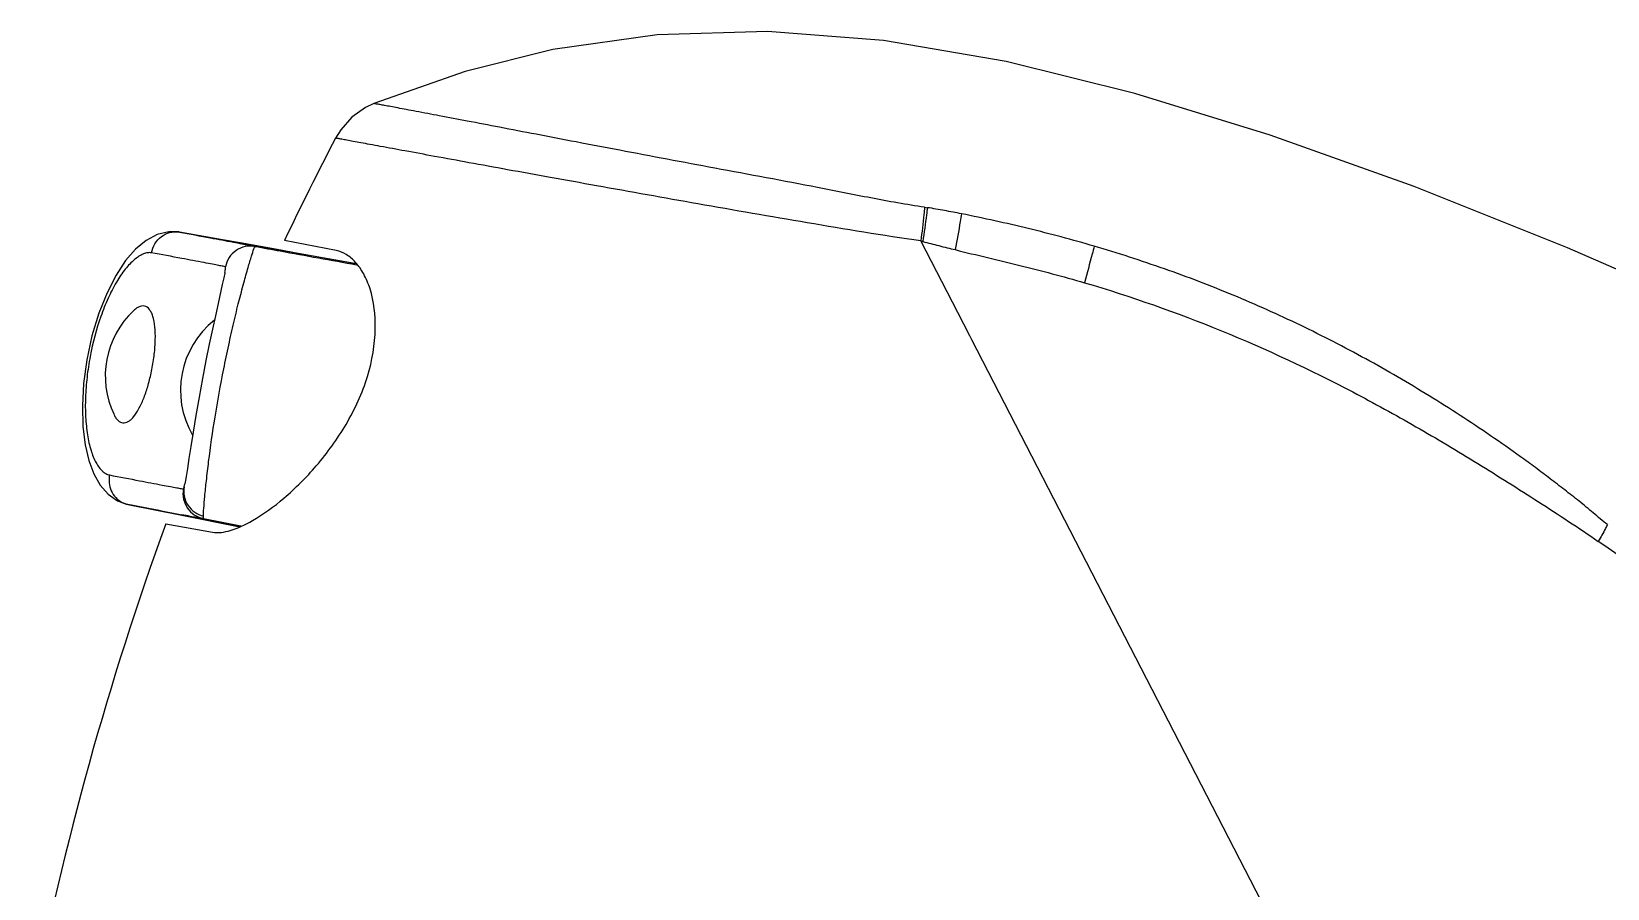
# Model space of a CAD drawing. Extents: x 0 to 1128, y 0 to 827.
# Drawn here: x 485.1 to 546.7, y 507.8 to 541.3 of the extents above; entities that cross this region are included whole.
import ezdxf

# ---------------------------------------------------------------- set-up
doc = ezdxf.new("R2010")
doc.units = 0
doc.header["$LTSCALE"] = 10
doc.header["$MEASUREMENT"] = 0
doc.layers.add('DEF_LAYER_ASSEM_MEMBER', color=7, linetype='CONTINUOUS')

msp = doc.modelspace()

# ---------------------------------------------------------------- linework, layer by layer
at = {"layer": 'DEF_LAYER_ASSEM_MEMBER', "color": 7, "linetype": 'Continuous'}
for p, q in [((490.836, 533.427), (490.865, 533.422)), ((493.826, 532.89), (490.863, 533.423)), ((496.986, 532.7), (494.97, 533.099)), ((492.371, 530.628), (492.267, 530.155)), ((492.267, 530.155), (492.153, 529.628)), ((491.505, 526.252), (491.398, 525.608)), ((488.849, 522.778), (490.953, 522.36)), ((490.953, 522.36), (493.226, 521.909)), ((490.33, 522.022), (492.152, 521.694)), ((492.152, 521.693), (492.152, 521.693))]:
    msp.add_line(p, q, dxfattribs=at)
at = {"layer": 'DEF_LAYER_ASSEM_MEMBER', "color": 9, "linetype": 'Continuous'}
for p, q in [((492.548, 533.12), (490.867, 533.422)), ((493.23, 532.998), (492.548, 533.12)), ((494.82, 532.712), (493.23, 532.998)), ((495.428, 532.602), (494.82, 532.712)), ((521.272, 530.284), (519.831, 533.076)), ((497.334, 532.259), (495.428, 532.602)), ((497.708, 532.191), (497.334, 532.259)), ((497.757, 532.182), (497.708, 532.191)), ((521.742, 529.372), (521.272, 530.284)), ((521.825, 529.211), (521.742, 529.372)), ((540.257, 493.476), (521.825, 529.211)), ((491.049, 523.465), (491.074, 523.584)), ((493.265, 521.93), (491.807, 522.218))]:
    msp.add_line(p, q, dxfattribs=at)
at = {"layer": 'DEF_LAYER_ASSEM_MEMBER', "color": 7, "linetype": 'Continuous'}
for points in [[(596.076, 507.947), (584.841, 513.632), (574.967, 518.594), (566.31, 522.929), (558.577, 526.711), (551.557, 529.99), (545.102, 532.805), (539.105, 535.2), (533.486, 537.21), (528.188, 538.842), (523.16, 540.086), (518.379, 540.906), (513.836, 541.262), (509.53, 541.138), (505.457, 540.557), (502.027, 539.697), (498.464, 538.45)], [(498.463, 538.45), (498.136, 538.295), (497.6, 537.915), (497.163, 537.423), (496.964, 537.096)], [(490.836, 533.427), (490.453, 533.437), (489.991, 533.329), (489.559, 533.098), (489.152, 532.758), (488.762, 532.308), (488.387, 531.737), (488.035, 531.05), (487.716, 530.249), (487.446, 529.363), (487.244, 528.434), (487.119, 527.51), (487.071, 526.63), (487.095, 525.827), (487.182, 525.114), (487.324, 524.496), (487.519, 523.974), (487.766, 523.536), (488.074, 523.18), (488.442, 522.921), (488.849, 522.778)], [(497.759, 532.182), (495.718, 532.55), (493.826, 532.89)], [(492.638, 531.846), (492.633, 531.823), (492.595, 531.638), (492.538, 531.375), (492.371, 530.628)], [(492.153, 529.628), (492.03, 529.045), (491.9, 528.402), (491.763, 527.699), (491.629, 526.965), (491.505, 526.252)], [(491.398, 525.608), (491.308, 525.049), (491.233, 524.571), (491.172, 524.178), (491.124, 523.87), (491.086, 523.646), (491.074, 523.584)]]:
    msp.add_lwpolyline(points, dxfattribs=at)
for centre, radius, start, end in [((607.81, 479.32), 125, 152.4701, 154.51741), ((491.466, 527.796), 3.5, 133.04929, 205.53393), ((494.404, 527.24), 3.5, 128.46563, 210.0919), ((607.81, 479.32), 125, 160.02477, 169.05509)]:
    msp.add_arc(centre, radius, start, end, dxfattribs=at)
at = {"layer": 'DEF_LAYER_ASSEM_MEMBER', "color": 9, "linetype": 'Continuous'}
for centre, radius, start, end in [((489.029, 523.647), 0.888, 242.79637, 246.89236), ((492.002, 523.199), 1, 169.27807, 258.83514), ((489.016, 523.6), 0.839, 258.51449, 258.82813), ((584.477, 1015.546), 501.961, 259.01772, 259.26238)]:
    msp.add_arc(centre, radius, start, end, dxfattribs=at)
for points, start_tangent, end_tangent in [([(519.981, 534.396), (517.874, 534.757), (515.8, 535.164), (511.781, 535.921), (508.066, 536.621), (506.367, 536.945), (504.797, 537.245), (503.374, 537.518), (502.109, 537.76), (501.017, 537.968), (500.108, 538.14), (499.727, 538.212), (499.395, 538.275), (499.112, 538.327), (498.879, 538.371), (498.697, 538.405), (498.565, 538.429), (498.519, 538.437), (498.487, 538.444), (498.469, 538.449), (498.463, 538.45)], (-0.990268, 0.139171), (-0.929378, -0.369129)), ([(519.83, 533.075), (515.391, 533.787), (511.112, 534.527), (507.159, 535.233), (505.354, 535.559), (503.687, 535.861), (502.175, 536.136), (500.834, 536.382), (499.676, 536.595), (498.712, 536.772), (498.306, 536.847), (497.953, 536.912), (497.652, 536.968), (497.405, 537.014), (497.212, 537.05), (497.136, 537.064), (497.074, 537.075), (497.026, 537.084), (496.991, 537.091), (496.97, 537.095), (496.964, 537.096)], (-0.989802, 0.14245), (0.462209, 0.886771)), ([(519.981, 534.393), (519.952, 534.11), (519.83, 533.077)], (-0.094177, -0.995556), (-0.127217, -0.991875)), ([(520.088, 534.377), (520.052, 534.094), (519.909, 533.056)], (-0.120141, -0.992757), (-0.143258, -0.989685)), ([(519.98, 534.395), (520.088, 534.377)], (0.980817, -0.194933), (0.988356, -0.152161)), ([(521.423, 534.137), (520.757, 534.264), (520.088, 534.377)], (-0.980893, 0.194548), (-0.990189, 0.139732)), ([(521.423, 534.137), (521.372, 533.839), (521.171, 532.736)], (-0.166087, -0.986111), (-0.184659, -0.982803)), ([(526.605, 532.87), (524.028, 533.56), (521.423, 534.137)], (-0.958317, 0.285707), (-0.98113, 0.193351)), ([(489.772, 532.612), (489.908, 532.966), (490.156, 533.244), (490.481, 533.405), (490.836, 533.427)], (0.186191, 0.982514), (0.989712, -0.143074)), ([(490.867, 533.422), (492.073, 533.198), (492.972, 533.03), (493.304, 532.967), (493.556, 532.918), (493.729, 532.883), (493.821, 532.863)], (0.983286, -0.18207), (0.971971, -0.235101)), ([(491.8, 522.324), (491.815, 522.62), (491.854, 523.086), (491.917, 523.705), (492.004, 524.451), (492.256, 526.189), (492.596, 528.073), (492.789, 529.004), (492.989, 529.894), (493.189, 530.715), (493.38, 531.44), (493.548, 532.039), (493.682, 532.488), (493.774, 532.768), (493.821, 532.863)], (0.015203, 0.999884), (0.641967, 0.766732)), ([(493.821, 532.863), (493.433, 532.856), (493.077, 532.703), (492.807, 532.425), (492.662, 532.065)], (-0.984089, 0.177675), (-0.186653, -0.982426)), ([(493.821, 532.863), (494.805, 532.685), (497.783, 532.146)], (0.983993, -0.178206), (0.984039, -0.177952)), ([(519.83, 533.077), (519.909, 533.056)], (0.974127, -0.226001), (0.957088, -0.289797)), ([(519.909, 533.056), (520.224, 532.974), (520.54, 532.893), (521.171, 532.736)], (0.947097, -0.320948), (0.973716, -0.227764)), ([(521.171, 532.736), (523.704, 532.121), (526.221, 531.446)], (0.969544, -0.244917), (0.959999, -0.280002)), ([(526.605, 532.87), (526.527, 532.566), (526.221, 531.446)], (-0.24021, -0.970721), (-0.274052, -0.961715)), ([(546.66, 521.988), (546.106, 522.444), (545.553, 522.905), (544.988, 523.347), (544.419, 523.785), (543.846, 524.218), (543.267, 524.641), (542.093, 525.463), (539.69, 527.023), (537.213, 528.467), (534.661, 529.781), (532.037, 530.955), (529.348, 531.985), (526.605, 532.87)], (-0.800575, 0.599232), (-0.959951, 0.280168)), ([(489.772, 532.612), (489.619, 532.613), (489.455, 532.568), (489.283, 532.478), (489.107, 532.348), (488.748, 531.977), (488.398, 531.465), (488.076, 530.837), (487.793, 530.128), (487.375, 528.564), (487.252, 527.754), (487.191, 526.955), (487.198, 526.193), (487.271, 525.493), (487.408, 524.887), (487.606, 524.409), (487.723, 524.225), (487.851, 524.083), (487.988, 523.984), (488.132, 523.931)], (-0.983657, 0.180055), (0.978661, -0.205479)), ([(492.662, 532.065), (492.571, 532.085), (492.402, 532.118), (492.156, 532.166), (491.831, 532.228), (490.952, 532.393), (489.772, 532.612)], (-0.971696, 0.236233), (-0.983302, 0.18198)), ([(492.638, 531.846), (492.654, 531.939), (492.664, 532.006), (492.666, 532.048), (492.665, 532.06), (492.662, 532.065)], (0.18587, 0.982574), (-0.894387, 0.447294)), ([(526.221, 531.446), (531.579, 529.567), (536.706, 527.174), (539.177, 525.817), (541.592, 524.378), (543.964, 522.881), (546.301, 521.334)], (0.958759, -0.284222), (0.822365, -0.568961)), ([(488.132, 523.931), (488.118, 523.628), (488.2, 523.314), (488.378, 523.043), (488.623, 522.858)], (-0.186334, -0.982487), (0.889379, -0.45717)), ([(488.132, 523.931), (489.309, 523.704), (490.187, 523.537), (490.512, 523.476), (490.759, 523.43), (490.928, 523.4), (491.019, 523.385)], (0.981812, -0.189857), (0.990827, -0.135138)), ([(491.019, 523.385), (491.025, 523.39), (491.032, 523.405), (491.04, 523.43), (491.049, 523.465)], (0.994967, -0.100204), (0.234769, 0.972051)), ([(491.049, 523.465), (491.048, 523.108), (491.193, 522.75), (491.467, 522.472), (491.8, 522.324)], (-0.187435, -0.982277), (0.971717, -0.236149)), ([(488.68, 522.831), (488.723, 522.814), (488.849, 522.778)], (0.919772, -0.392453), (0.979976, -0.199118)), ([(491.807, 522.218), (491.714, 522.233), (491.54, 522.264), (491.288, 522.311), (490.956, 522.374)], (-0.990627, 0.136591), (-0.982565, 0.185919)), ([(491.807, 522.219), (491.804, 522.229), (491.802, 522.249), (491.8, 522.28), (491.8, 522.324)], (-0.653024, 0.757337), (0.040072, 0.999197)), ([(546.66, 521.988), (546.58, 521.833), (546.301, 521.334)], (-0.450487, -0.892783), (-0.508621, -0.860991)), ([(550.43, 518.407), (546.301, 521.334)], (-0.810124, 0.586259), (-0.824552, 0.565786))]:
    msp.add_spline(points, degree=3, dxfattribs=dict(at, start_tangent=start_tangent, end_tangent=end_tangent))
at = {"layer": 'DEF_LAYER_ASSEM_MEMBER', "color": 7, "linetype": 'Continuous'}
for points, start_tangent, end_tangent in [([(493.712, 522.145), (494.943, 523.022), (496.212, 524.289), (497.372, 525.908), (498.211, 527.785), (498.516, 529.661), (498.31, 531.204), (498.063, 531.789), (497.748, 532.238), (497.384, 532.543), (496.986, 532.7)], (0.86778, 0.496948), (-0.980901, 0.194508)), ([(489.757, 527.907), (489.862, 528.502), (489.916, 529.081), (489.913, 529.606), (489.85, 530.04), (489.795, 530.212), (489.726, 530.351), (489.548, 530.514), (489.442, 530.535), (489.327, 530.516), (489.205, 530.456), (489.08, 530.357)], (0.212493, 0.977163), (-0.730889, -0.682497)), ([(488.309, 526.284), (488.382, 526.156), (488.464, 526.06), (488.554, 525.997), (488.65, 525.968), (488.75, 525.975), (488.854, 526.015), (488.958, 526.09), (489.063, 526.197), (489.268, 526.499), (489.457, 526.902), (489.622, 527.381), (489.757, 527.907)], (0.431365, -0.902178), (0.212493, 0.977163)), ([(493.225, 521.909), (492.09, 522.134), (488.851, 522.777)], (-0.98088, 0.194612), (-0.980798, 0.195027)), ([(492.152, 521.693), (492.85, 521.76), (493.712, 522.145)], (0.984149, -0.177344), (0.86778, 0.496948))]:
    msp.add_spline(points, degree=3, dxfattribs=dict(at, start_tangent=start_tangent, end_tangent=end_tangent))

doc.saveas('drawing.dxf')
